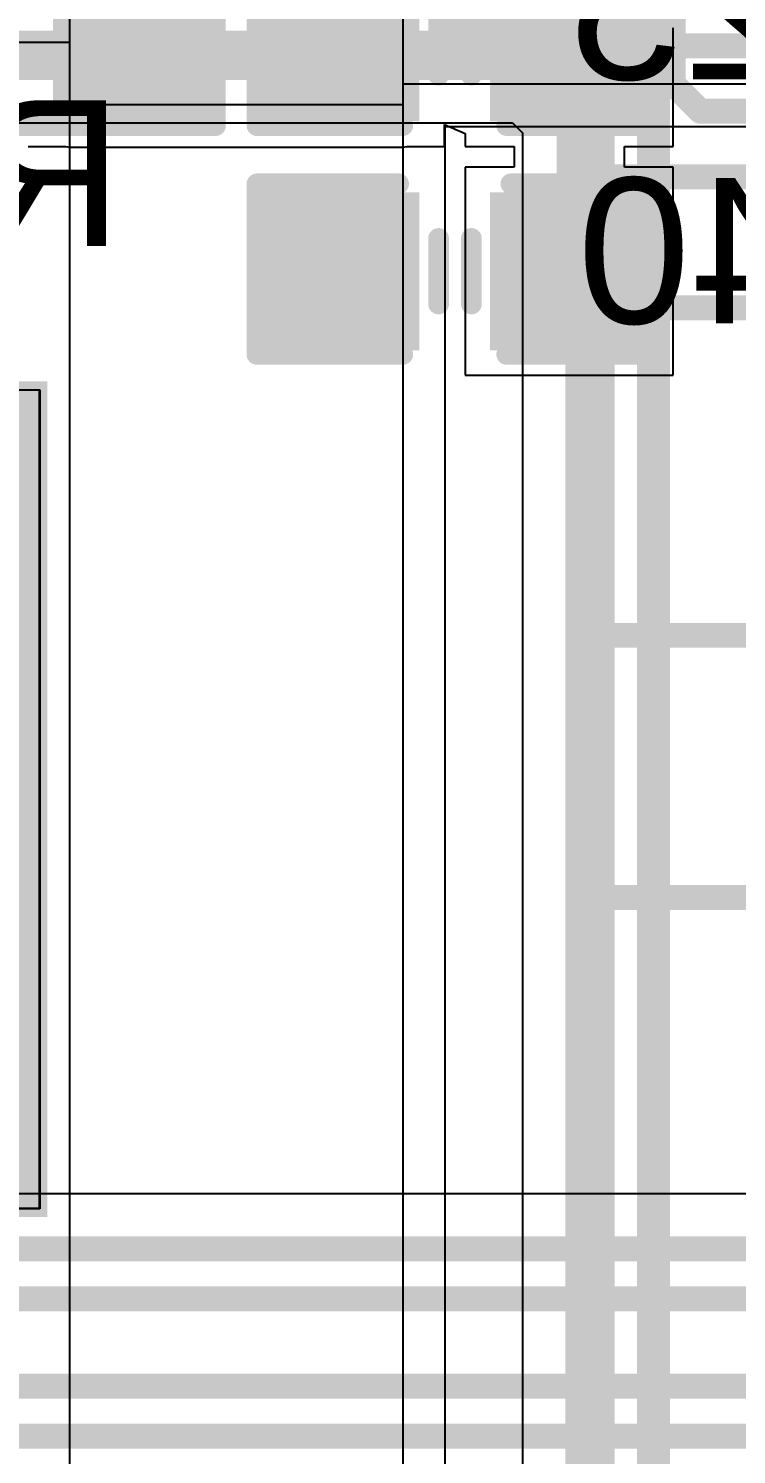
# Model space of a CAD drawing. Header units: inches. Extents: x -1 to 1.07, y -0.9 to 1.08.
# Drawn here: x -0.1649 to 0.0052, y -0.3094 to 0.0333 of the extents above; entities that cross this region are included whole.
import ezdxf

# ---------------------------------------------------------------- set-up
doc = ezdxf.new("R2010")
doc.units = ezdxf.units.IN
doc.header["$MEASUREMENT"] = 0
for name, color, linetype in [('BottomLayer', 5, 'Continuous'), ('BottomOverlay', 54, 'Continuous'), ('BottomPaste', 16, 'Continuous'), ('BottomSolder', 6, 'Continuous'), ('Mechanical15', 56, 'Continuous'), ('MidLayer2', 76, 'Continuous'), ('TopLayer', 1, 'Continuous'), ('TopOverlay', 2, 'Continuous'), ('TopPaste', 8, 'Continuous'), ('TopSolder', 216, 'Continuous')]:
    doc.layers.add(name, color=color, linetype=linetype)
doc.styles.add('Arial', font='', dxfattribs={"height": 0.2})
doc.styles.get('Arial').set_extended_font_data('Arial')

# ---------------------------------------------------------------- blocks, each defined once
blk = doc.blocks.new('IC_V3S_22')
at = {"layer": 'TopLayer'}
blk.add_hatch(color=1, dxfattribs=at).paths.add_polyline_path([(0.103425, -0.098425), (-0.093425, -0.098425), (-0.093425, 0.098425), (0.103425, 0.098425)])
at = {"layer": 'TopPaste'}
blk.add_hatch(color=8, dxfattribs=at).paths.add_polyline_path([(0.103425, -0.098425), (-0.093425, -0.098425), (-0.093425, 0.098425), (0.103425, 0.098425)])
at = {"layer": 'TopSolder'}
blk.add_hatch(color=216, dxfattribs=at).paths.add_polyline_path([(0.105425, -0.100425), (-0.095425, -0.100425), (-0.095425, 0.100425), (0.105425, 0.100425)])
at = {"layer": 'Mechanical15'}
for p, q in [((-0.093425, 0.098425), (0.103425, 0.098425)), ((0.103425, 0.098425), (0.103425, -0.098425)), ((0.103425, -0.098425), (-0.093425, -0.098425)), ((0.103425, -0.098425), (0.103425, -0.098425))]:
    blk.add_line(p, q, dxfattribs=at)
at = {"layer": 'TopOverlay'}
blk.add_lwpolyline([(0.25106, -0.24606, 0.007874, 0.007874, 0), (0.25106, 0.24606, 0.007874, 0.007874, 0)], format="xyseb", dxfattribs=at)
blk = doc.blocks.new('R0603_S_B_46')
at = {"layer": 'BottomLayer'}
for points in [[(-0.015, 0.015), (0.015, 0.015), (0.015, -0.015), (-0.015, -0.015)], [(0.04, 0.015), (0.07, 0.015), (0.07, -0.015), (0.04, -0.015)]]:
    blk.add_hatch(color=5, dxfattribs=at).paths.add_polyline_path(points)
at = {"layer": 'BottomPaste'}
for points in [[(-0.015, 0.015), (0.015, 0.015), (0.015, -0.015), (-0.015, -0.015)], [(0.04, 0.015), (0.07, 0.015), (0.07, -0.015), (0.04, -0.015)]]:
    blk.add_hatch(color=16, dxfattribs=at).paths.add_polyline_path(points)
at = {"layer": 'BottomSolder'}
for points in [[(-0.019, 0.019), (0.019, 0.019), (0.019, -0.019), (-0.019, -0.019)], [(0.036, 0.019), (0.074, 0.019), (0.074, -0.019), (0.036, -0.019)]]:
    blk.add_hatch(color=6, dxfattribs=at).paths.add_polyline_path(points)
at = {"layer": 'BottomOverlay'}
for points in [[(-0.021, 0.009, 0.005, 0.005, 0), (-0.021, 0.02, 0.005, 0.005, 0)], [(-0.021, 0.02, 0.005, 0.005, 0), (0.075, 0.02, 0.005, 0.005, 0)], [(0.075, 0.01, 0.005, 0.005, 0), (0.075, 0.02, 0.005, 0.005, 0)], [(-0.021, -0.018, 0.005, 0.005, 0), (-0.021, 0.009, 0.005, 0.005, 0)], [(0.075, 0.01, 0.005, 0.005, 0), (0.075, -0.02, 0.005, 0.005, 0)], [(-0.021, -0.02, 0.005, 0.005, 0), (0.075, -0.02, 0.005, 0.005, 0)]]:
    blk.add_lwpolyline(points, format="xyseb", dxfattribs=at)
for points in [[(-0.02225, 0.02, 0.0025, 0.0025, 1), (-0.01975, 0.02, 0.0025, 0.0025, 1)], [(-0.02225, 0.02, 0.0025, 0.0025, 1), (-0.01975, 0.02, 0.0025, 0.0025, 1)], [(0.07375, 0.02, 0.0025, 0.0025, 1), (0.07625, 0.02, 0.0025, 0.0025, 1)], [(0.07375, 0.02, 0.0025, 0.0025, 1), (0.07625, 0.02, 0.0025, 0.0025, 1)], [(-0.02225, 0.009, 0.0025, 0.0025, 1), (-0.01975, 0.009, 0.0025, 0.0025, 1)], [(-0.02225, 0.009, 0.0025, 0.0025, 1), (-0.01975, 0.009, 0.0025, 0.0025, 1)], [(0.07375, 0.01, 0.0025, 0.0025, 1), (0.07625, 0.01, 0.0025, 0.0025, 1)], [(0.07375, 0.01, 0.0025, 0.0025, 1), (0.07625, 0.01, 0.0025, 0.0025, 1)], [(-0.02225, -0.018, 0.0025, 0.0025, 1), (-0.01975, -0.018, 0.0025, 0.0025, 1)], [(-0.02225, -0.02, 0.0025, 0.0025, 1), (-0.01975, -0.02, 0.0025, 0.0025, 1)], [(0.07375, -0.02, 0.0025, 0.0025, 1), (0.07625, -0.02, 0.0025, 0.0025, 1)], [(0.07375, -0.02, 0.0025, 0.0025, 1), (0.07625, -0.02, 0.0025, 0.0025, 1)]]:
    blk.add_lwpolyline(points, format="xyseb", close=True, dxfattribs=at)
blk = doc.blocks.new('C0603_S_B_89')
at = {"layer": 'BottomLayer'}
for points in [[(-0.015, 0.015), (0.015, 0.015), (0.015, -0.015), (-0.015, -0.015)], [(0.04, 0.015), (0.07, 0.015), (0.07, -0.015), (0.04, -0.015)]]:
    blk.add_hatch(color=5, dxfattribs=at).paths.add_polyline_path(points)
at = {"layer": 'BottomPaste'}
for points in [[(-0.015, 0.015), (0.015, 0.015), (0.015, -0.015), (-0.015, -0.015)], [(0.04, 0.015), (0.07, 0.015), (0.07, -0.015), (0.04, -0.015)]]:
    blk.add_hatch(color=16, dxfattribs=at).paths.add_polyline_path(points)
at = {"layer": 'BottomSolder'}
for points in [[(-0.019, 0.019), (0.019, 0.019), (0.019, -0.019), (-0.019, -0.019)], [(0.036, 0.019), (0.074, 0.019), (0.074, -0.019), (0.036, -0.019)]]:
    blk.add_hatch(color=6, dxfattribs=at).paths.add_polyline_path(points)
at = {"layer": 'BottomOverlay'}
for points in [[(-0.02, 0.021, 0.005, 0.005, 0), (0.014, 0.021, 0.005, 0.005, 0)], [(-0.02, 0.01, 0.005, 0.005, 0), (-0.02, 0.021, 0.005, 0.005, 0)], [(0.041, 0.021, 0.005, 0.005, 0), (0.076, 0.021, 0.005, 0.005, 0)], [(0.076, 0.011, 0.005, 0.005, 0), (0.076, 0.021, 0.005, 0.005, 0)], [(-0.02, -0.02, 0.005, 0.005, 0), (-0.02, 0.01, 0.005, 0.005, 0)], [(0.02362, -0.00787, 0.005, 0.005, 0), (0.02362, 0.00787, 0.005, 0.005, 0)], [(0.0315, -0.00787, 0.005, 0.005, 0), (0.0315, 0.00787, 0.005, 0.005, 0)], [(0.076, -0.02, 0.005, 0.005, 0), (0.076, 0.011, 0.005, 0.005, 0)], [(-0.02, -0.02, 0.005, 0.005, 0), (0.015, -0.02, 0.005, 0.005, 0)], [(0.04, -0.02, 0.005, 0.005, 0), (0.076, -0.02, 0.005, 0.005, 0)]]:
    blk.add_lwpolyline(points, format="xyseb", dxfattribs=at)
for points in [[(-0.02125, 0.021, 0.0025, 0.0025, 1), (-0.01875, 0.021, 0.0025, 0.0025, 1)], [(-0.02125, 0.021, 0.0025, 0.0025, 1), (-0.01875, 0.021, 0.0025, 0.0025, 1)], [(0.01275, 0.021, 0.0025, 0.0025, 1), (0.01525, 0.021, 0.0025, 0.0025, 1)], [(0.03975, 0.021, 0.0025, 0.0025, 1), (0.04225, 0.021, 0.0025, 0.0025, 1)], [(0.07475, 0.021, 0.0025, 0.0025, 1), (0.07725, 0.021, 0.0025, 0.0025, 1)], [(0.07475, 0.021, 0.0025, 0.0025, 1), (0.07725, 0.021, 0.0025, 0.0025, 1)], [(-0.02125, 0.01, 0.0025, 0.0025, 1), (-0.01875, 0.01, 0.0025, 0.0025, 1)], [(-0.02125, 0.01, 0.0025, 0.0025, 1), (-0.01875, 0.01, 0.0025, 0.0025, 1)], [(0.02237, 0.00787, 0.0025, 0.0025, 1), (0.02487, 0.00787, 0.0025, 0.0025, 1)], [(0.03025, 0.00787, 0.0025, 0.0025, 1), (0.03275, 0.00787, 0.0025, 0.0025, 1)], [(0.07475, 0.011, 0.0025, 0.0025, 1), (0.07725, 0.011, 0.0025, 0.0025, 1)], [(0.07475, 0.011, 0.0025, 0.0025, 1), (0.07725, 0.011, 0.0025, 0.0025, 1)], [(0.02237, -0.00787, 0.0025, 0.0025, 1), (0.02487, -0.00787, 0.0025, 0.0025, 1)], [(0.03025, -0.00787, 0.0025, 0.0025, 1), (0.03275, -0.00787, 0.0025, 0.0025, 1)], [(-0.02125, -0.02, 0.0025, 0.0025, 1), (-0.01875, -0.02, 0.0025, 0.0025, 1)], [(-0.02125, -0.02, 0.0025, 0.0025, 1), (-0.01875, -0.02, 0.0025, 0.0025, 1)], [(0.01375, -0.02, 0.0025, 0.0025, 1), (0.01625, -0.02, 0.0025, 0.0025, 1)], [(0.03875, -0.02, 0.0025, 0.0025, 1), (0.04125, -0.02, 0.0025, 0.0025, 1)], [(0.07475, -0.02, 0.0025, 0.0025, 1), (0.07725, -0.02, 0.0025, 0.0025, 1)], [(0.07475, -0.02, 0.0025, 0.0025, 1), (0.07725, -0.02, 0.0025, 0.0025, 1)]]:
    blk.add_lwpolyline(points, format="xyseb", close=True, dxfattribs=at)
blk = doc.blocks.new('C0603_S_B_104')
at = {"layer": 'BottomLayer'}
for points in [[(-0.015, 0.015), (0.015, 0.015), (0.015, -0.015), (-0.015, -0.015)], [(0.04, 0.015), (0.07, 0.015), (0.07, -0.015), (0.04, -0.015)]]:
    blk.add_hatch(color=5, dxfattribs=at).paths.add_polyline_path(points)
at = {"layer": 'BottomPaste'}
for points in [[(-0.015, 0.015), (0.015, 0.015), (0.015, -0.015), (-0.015, -0.015)], [(0.04, 0.015), (0.07, 0.015), (0.07, -0.015), (0.04, -0.015)]]:
    blk.add_hatch(color=16, dxfattribs=at).paths.add_polyline_path(points)
at = {"layer": 'BottomSolder'}
for points in [[(-0.019, 0.019), (0.019, 0.019), (0.019, -0.019), (-0.019, -0.019)], [(0.036, 0.019), (0.074, 0.019), (0.074, -0.019), (0.036, -0.019)]]:
    blk.add_hatch(color=6, dxfattribs=at).paths.add_polyline_path(points)
at = {"layer": 'BottomOverlay'}
for points in [[(-0.02, 0.021, 0.005, 0.005, 0), (0.014, 0.021, 0.005, 0.005, 0)], [(-0.02, 0.021, 0.005, 0.005, 0), (-0.02, 0.01, 0.005, 0.005, 0)], [(0.041, 0.021, 0.005, 0.005, 0), (0.076, 0.021, 0.005, 0.005, 0)], [(0.076, 0.011, 0.005, 0.005, 0), (0.076, 0.021, 0.005, 0.005, 0)], [(-0.02, -0.02, 0.005, 0.005, 0), (-0.02, 0.01, 0.005, 0.005, 0)], [(0.02362, -0.00787, 0.005, 0.005, 0), (0.02362, 0.00787, 0.005, 0.005, 0)], [(0.0315, -0.00787, 0.005, 0.005, 0), (0.0315, 0.00787, 0.005, 0.005, 0)], [(0.076, 0.011, 0.005, 0.005, 0), (0.076, -0.02, 0.005, 0.005, 0)], [(-0.02, -0.02, 0.005, 0.005, 0), (0.015, -0.02, 0.005, 0.005, 0)], [(0.04, -0.02, 0.005, 0.005, 0), (0.076, -0.02, 0.005, 0.005, 0)]]:
    blk.add_lwpolyline(points, format="xyseb", dxfattribs=at)
for points in [[(-0.02125, 0.021, 0.0025, 0.0025, 1), (-0.01875, 0.021, 0.0025, 0.0025, 1)], [(-0.02125, 0.021, 0.0025, 0.0025, 1), (-0.01875, 0.021, 0.0025, 0.0025, 1)], [(0.01275, 0.021, 0.0025, 0.0025, 1), (0.01525, 0.021, 0.0025, 0.0025, 1)], [(0.03975, 0.021, 0.0025, 0.0025, 1), (0.04225, 0.021, 0.0025, 0.0025, 1)], [(0.07475, 0.021, 0.0025, 0.0025, 1), (0.07725, 0.021, 0.0025, 0.0025, 1)], [(0.07475, 0.021, 0.0025, 0.0025, 1), (0.07725, 0.021, 0.0025, 0.0025, 1)], [(-0.02125, 0.01, 0.0025, 0.0025, 1), (-0.01875, 0.01, 0.0025, 0.0025, 1)], [(-0.02125, 0.01, 0.0025, 0.0025, 1), (-0.01875, 0.01, 0.0025, 0.0025, 1)], [(0.02237, 0.00787, 0.0025, 0.0025, 1), (0.02487, 0.00787, 0.0025, 0.0025, 1)], [(0.03025, 0.00787, 0.0025, 0.0025, 1), (0.03275, 0.00787, 0.0025, 0.0025, 1)], [(0.07475, 0.011, 0.0025, 0.0025, 1), (0.07725, 0.011, 0.0025, 0.0025, 1)], [(0.07475, 0.011, 0.0025, 0.0025, 1), (0.07725, 0.011, 0.0025, 0.0025, 1)], [(0.02237, -0.00787, 0.0025, 0.0025, 1), (0.02487, -0.00787, 0.0025, 0.0025, 1)], [(0.03025, -0.00787, 0.0025, 0.0025, 1), (0.03275, -0.00787, 0.0025, 0.0025, 1)], [(-0.02125, -0.02, 0.0025, 0.0025, 1), (-0.01875, -0.02, 0.0025, 0.0025, 1)], [(-0.02125, -0.02, 0.0025, 0.0025, 1), (-0.01875, -0.02, 0.0025, 0.0025, 1)], [(0.01375, -0.02, 0.0025, 0.0025, 1), (0.01625, -0.02, 0.0025, 0.0025, 1)], [(0.03875, -0.02, 0.0025, 0.0025, 1), (0.04125, -0.02, 0.0025, 0.0025, 1)], [(0.07475, -0.02, 0.0025, 0.0025, 1), (0.07725, -0.02, 0.0025, 0.0025, 1)], [(0.07475, -0.02, 0.0025, 0.0025, 1), (0.07725, -0.02, 0.0025, 0.0025, 1)]]:
    blk.add_lwpolyline(points, format="xyseb", close=True, dxfattribs=at)

msp = doc.modelspace()

# ---------------------------------------------------------------- linework, layer by layer
at = {"layer": 'BottomLayer'}
for p, q in [((-0.155, 0.015), (-0.155, 0.095)), ((-0.075, 0.095), (-0.075, 0.015)), ((-0.01, 0.005), (-0.01, 0.03354)), ((-0.075, 0.015), (-0.155, 0.015)), ((-0.065, 0.005), (-0.065, 0.01029)), ((-0.065, 0.01029), (-0.06, 0.00808)), ((-0.06, 0.00808), (-0.06, 0.005)), ((-0.165, 0.005), (-0.15598, 0.005)), ((-0.15598, 0.005), (-0.155, 0.0048)), ((-0.155, 0.0048), (-0.075, 0.0048)), ((-0.075, 0.0048), (-0.07402, 0.005)), ((-0.07402, 0.005), (-0.065, 0.005)), ((-0.06, 0.005), (-0.04825, 0.005)), ((-0.04825, 0.005), (-0.04825, 0)), ((-0.02175, 0), (-0.02175, 0.005)), ((-0.02175, 0.005), (-0.01, 0.005)), ((-0.04825, 0), (-0.06, 0)), ((-0.06, 0), (-0.06, -0.05)), ((-0.01, 0), (-0.02175, 0)), ((-0.01, -0.05), (-0.01, 0)), ((-0.06, -0.05), (-0.01, -0.05)), ((0.15693, -0.24675), (-0.34951, -0.24675))]:
    msp.add_line(p, q, dxfattribs=at)
for points in [[(-0.035, 0.03, 0.006, 0.006, 0), (-0.035, 0.055, 0.006, 0.006, 0)], [(-0.035, -0.025, 0.006, 0.006, 0), (-0.035, 0.03, 0.006, 0.006, 0)], [(-0.355, -0.26, 0.006, 0.006, 0), (0.445, -0.26, 0.006, 0.006, 0)], [(-0.35997, -0.272, 0.006, 0.006, 0), (0.44997, -0.272, 0.006, 0.006, 0)], [(-0.362, -0.293, 0.006, 0.006, 0), (0.522, -0.293, 0.006, 0.006, 0)], [(-0.37, -0.305, 0.006, 0.006, 0), (0.53308, -0.305, 0.006, 0.006, 0)]]:
    msp.add_lwpolyline(points, format="xyseb", dxfattribs=at)
for points in [[(-0.0365, 0.03, 0.003, 0.003, 1), (-0.0335, 0.03, 0.003, 0.003, 1)], [(-0.0365, 0.03, 0.003, 0.003, 1), (-0.0335, 0.03, 0.003, 0.003, 1)], [(-0.0365, -0.025, 0.003, 0.003, 1), (-0.0335, -0.025, 0.003, 0.003, 1)]]:
    msp.add_lwpolyline(points, format="xyseb", close=True, dxfattribs=at)
at = {"layer": 'BottomSolder'}
for p, q in [((-0.35906, -0.05354), (-0.1622, -0.05354)), ((-0.1622, -0.05354), (-0.1622, -0.25039)), ((-0.1622, -0.25039), (-0.35906, -0.25039))]:
    msp.add_line(p, q, dxfattribs=at)
at = {"layer": 'MidLayer2'}
for p, q in [((-0.155, 0.03), (-0.375, 0.03)), ((-0.155, -0.53), (-0.155, 0.03)), ((0.0787, 0.02), (-0.075, 0.02)), ((-0.075, 0.02), (-0.075, -0.3587)), ((-0.0648, -0.3587), (-0.0648, 0.0098)), ((-0.0648, 0.0098), (0.06259, 0.0098))]:
    msp.add_line(p, q, dxfattribs=at)
at = {"layer": 'TopLayer'}
for p, q in [((-0.20633, 0.0107), (-0.04863, 0.0107)), ((-0.04863, 0.0107), (-0.04622, 0.00828)), ((-0.04622, 0.00828), (-0.04622, -0.035)), ((-0.04622, -0.035), (-0.04622, -0.11)), ((-0.04622, -0.11), (-0.04622, -0.175)), ((-0.04622, -0.175), (-0.04622, -0.31328))]:
    msp.add_line(p, q, dxfattribs=at)
for points in [[(-0.05809, 0.02691, 0.01181, 0.01181, 0), (-0.05809, 0.05963, 0.01181, 0.01181, 0)], [(-0.01, 0.03, 0.006, 0.006, 0), (-0.01, 0.05181, 0.006, 0.006, 0)], [(-0.20633, 0.02691, 0.01181, 0.01181, 0), (-0.05809, 0.02691, 0.01181, 0.01181, 0)], [(-0.05809, 0.02691, 0.01181, 0.01181, 0), (-0.04191, 0.02691, 0.01181, 0.01181, 0)], [(-0.04191, 0.02691, 0.01181, 0.01181, 0), (-0.03, 0.015, 0.01181, 0.01181, 0)], [(-0.01, 0.03, 0.006, 0.006, 0), (-0.0092, 0.0292, 0.006, 0.006, 0)], [(-0.01, 0.02, 0.006, 0.006, 0), (-0.01, 0.03, 0.006, 0.006, 0)], [(-0.0092, 0.0292, 0.006, 0.006, 0), (0.0384, 0.0292, 0.006, 0.006, 0)], [(-0.03, 0, 0.01181, 0.01181, 0), (-0.03, 0.015, 0.01181, 0.01181, 0)], [(-0.01, 0.02, 0.006, 0.006, 0), (-0.00345, 0.01345, 0.006, 0.006, 0)], [(-0.00345, 0.01345, 0.006, 0.006, 0), (0.0384, 0.01345, 0.006, 0.006, 0)], [(-0.03, -0.035, 0.01181, 0.01181, 0), (-0.03, 0, 0.01181, 0.01181, 0)], [(-0.03, 0, 0.006, 0.006, 0), (-0.0277, -0.0023, 0.006, 0.006, 0)], [(-0.0277, -0.0023, 0.006, 0.006, 0), (0.0384, -0.0023, 0.006, 0.006, 0)], [(-0.03, -0.11, 0.01181, 0.01181, 0), (-0.03, -0.035, 0.01181, 0.01181, 0)], [(-0.03, -0.035, 0.006, 0.006, 0), (-0.0288, -0.0338, 0.006, 0.006, 0)], [(-0.0288, -0.0338, 0.006, 0.006, 0), (0.0384, -0.0338, 0.006, 0.006, 0)], [(-0.03, -0.175, 0.01181, 0.01181, 0), (-0.03, -0.11, 0.01181, 0.01181, 0)], [(-0.03, -0.11, 0.006, 0.006, 0), (-0.02747, -0.11253, 0.006, 0.006, 0)], [(-0.02747, -0.11253, 0.006, 0.006, 0), (0.0384, -0.11253, 0.006, 0.006, 0)], [(-0.03, -0.32, 0.01181, 0.01181, 0), (-0.03, -0.175, 0.01181, 0.01181, 0)], [(-0.03, -0.175, 0.006, 0.006, 0), (-0.02948, -0.17552, 0.006, 0.006, 0)], [(-0.02948, -0.17552, 0.006, 0.006, 0), (0.0384, -0.17552, 0.006, 0.006, 0)]]:
    msp.add_lwpolyline(points, format="xyseb", dxfattribs=at)
for points in [[(-0.06104, 0.02691, 0.00591, 0.00591, 1), (-0.05514, 0.02691, 0.00591, 0.00591, 1)], [(-0.06104, 0.02691, 0.00591, 0.00591, 1), (-0.05514, 0.02691, 0.00591, 0.00591, 1)], [(-0.06104, 0.02691, 0.00591, 0.00591, 1), (-0.05514, 0.02691, 0.00591, 0.00591, 1)], [(-0.04487, 0.02691, 0.00591, 0.00591, 1), (-0.03896, 0.02691, 0.00591, 0.00591, 1)], [(-0.04487, 0.02691, 0.00591, 0.00591, 1), (-0.03896, 0.02691, 0.00591, 0.00591, 1)], [(-0.0115, 0.03, 0.003, 0.003, 1), (-0.0085, 0.03, 0.003, 0.003, 1)], [(-0.0115, 0.03, 0.003, 0.003, 1), (-0.0085, 0.03, 0.003, 0.003, 1)], [(-0.0115, 0.03, 0.003, 0.003, 1), (-0.0085, 0.03, 0.003, 0.003, 1)], [(-0.0107, 0.0292, 0.003, 0.003, 1), (-0.0077, 0.0292, 0.003, 0.003, 1)], [(-0.0107, 0.0292, 0.003, 0.003, 1), (-0.0077, 0.0292, 0.003, 0.003, 1)], [(-0.03295, 0.015, 0.00591, 0.00591, 1), (-0.02705, 0.015, 0.00591, 0.00591, 1)], [(-0.03295, 0.015, 0.00591, 0.00591, 1), (-0.02705, 0.015, 0.00591, 0.00591, 1)], [(-0.0115, 0.02, 0.003, 0.003, 1), (-0.0085, 0.02, 0.003, 0.003, 1)], [(-0.0115, 0.02, 0.003, 0.003, 1), (-0.0085, 0.02, 0.003, 0.003, 1)], [(-0.00495, 0.01345, 0.003, 0.003, 1), (-0.00195, 0.01345, 0.003, 0.003, 1)], [(-0.00495, 0.01345, 0.003, 0.003, 1), (-0.00195, 0.01345, 0.003, 0.003, 1)], [(-0.03295, 0, 0.00591, 0.00591, 1), (-0.02705, 0, 0.00591, 0.00591, 1)], [(-0.03295, 0, 0.00591, 0.00591, 1), (-0.02705, 0, 0.00591, 0.00591, 1)], [(-0.0315, 0, 0.003, 0.003, 1), (-0.0285, 0, 0.003, 0.003, 1)], [(-0.0292, -0.0023, 0.003, 0.003, 1), (-0.0262, -0.0023, 0.003, 0.003, 1)], [(-0.0292, -0.0023, 0.003, 0.003, 1), (-0.0262, -0.0023, 0.003, 0.003, 1)], [(-0.03295, -0.035, 0.00591, 0.00591, 1), (-0.02705, -0.035, 0.00591, 0.00591, 1)], [(-0.03295, -0.035, 0.00591, 0.00591, 1), (-0.02705, -0.035, 0.00591, 0.00591, 1)], [(-0.0303, -0.0338, 0.003, 0.003, 1), (-0.0273, -0.0338, 0.003, 0.003, 1)], [(-0.0303, -0.0338, 0.003, 0.003, 1), (-0.0273, -0.0338, 0.003, 0.003, 1)], [(-0.0315, -0.035, 0.003, 0.003, 1), (-0.0285, -0.035, 0.003, 0.003, 1)], [(-0.03295, -0.11, 0.00591, 0.00591, 1), (-0.02705, -0.11, 0.00591, 0.00591, 1)], [(-0.03295, -0.11, 0.00591, 0.00591, 1), (-0.02705, -0.11, 0.00591, 0.00591, 1)], [(-0.0315, -0.11, 0.003, 0.003, 1), (-0.0285, -0.11, 0.003, 0.003, 1)], [(-0.02897, -0.11253, 0.003, 0.003, 1), (-0.02597, -0.11253, 0.003, 0.003, 1)], [(-0.02897, -0.11253, 0.003, 0.003, 1), (-0.02597, -0.11253, 0.003, 0.003, 1)], [(-0.03295, -0.175, 0.00591, 0.00591, 1), (-0.02705, -0.175, 0.00591, 0.00591, 1)], [(-0.03295, -0.175, 0.00591, 0.00591, 1), (-0.02705, -0.175, 0.00591, 0.00591, 1)], [(-0.0315, -0.175, 0.003, 0.003, 1), (-0.0285, -0.175, 0.003, 0.003, 1)], [(-0.03098, -0.17552, 0.003, 0.003, 1), (-0.02798, -0.17552, 0.003, 0.003, 1)], [(-0.03098, -0.17552, 0.003, 0.003, 1), (-0.02798, -0.17552, 0.003, 0.003, 1)]]:
    msp.add_lwpolyline(points, format="xyseb", close=True, dxfattribs=at)

# ---------------------------------------------------------------- block references
for name, p in [('IC_V3S_22', (-0.2658, -0.1519)), ('R0603_S_B_46', (-0.195, 0.03)), ('C0603_S_B_104', (-0.09, 0.03)), ('C0603_S_B_89', (-0.09, -0.025))]:
    msp.add_blockref(name, p)

# ---------------------------------------------------------------- texts
at = {"layer": 'BottomOverlay', "style": 'Arial', "text_generation_flag": 2}
for s, p in [('C25', (0.05479, 0.0211)), ('R20', (-0.14226, -0.0189)), ('C40', (0.05663, -0.03756))]:
    msp.add_text(s, height=0.035, dxfattribs=at).set_placement(p)

doc.saveas('drawing.dxf')
